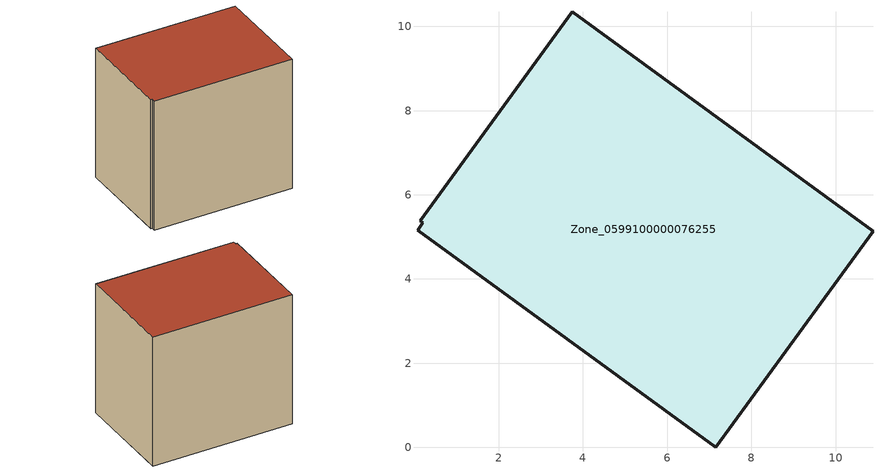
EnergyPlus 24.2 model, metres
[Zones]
Zone_0599100000076255
 floor ground (C_G): 0.07,5.16 0.2,5.34 0.13,5.39 3.75,10.35 10.89,5.13 7.15,0 z0.03
 wall outside (C_F): 7.15,0 10.89,5.13 3.75,10.35 0.13,5.39 0.2,5.34 0.07,5.16 7.15,0 z0.03:8.4
 roof outside (C_R): 0.2,5.34 0.07,5.16 7.15,0 10.89,5.13 3.75,10.35 0.13,5.39 z8.4
[BUILDING]
Pand.0599100000076255: North Axis=0; Terrain=City; Loads Convergence Tolerance Value=0.04; Temperature Convergence Tolerance Value=0.4; Solar Distribution=FullExterior; Maximum Number of Warmup Days=25; Minimum Number of Warmup Days=1
[Site:Location]
Rotterdam.The.Hague.AP_ZH_NLD Design_Conditions: Latitude=51.96; Longitude=4.45; Time Zone=1; Elevation=-4.5
[SITE:GROUNDTEMPERATURE:BUILDINGSURFACE]
18, 18, 18, 18, 18, 18, 18, 18, 18, 18, 18, 18
[MATERIAL] Thermal Absorptance=0.9; Solar Absorptance=0.7; Visible Absorptance=0.7
Name | Roughness | Thickness | Conductivity | Density | Specific Heat
G.TC.1946-1964 | MediumSmooth | 0.15 | 1 | 540 | 1210
F.TC.1946-1964 | Rough | 0.3 | 0.857143 | 1920 | 840
R.TC.1946-1964 | MediumRough | 0.2 | 0.235294 | 1500 | 1000
[CONSTRUCTION]
C_G: G.TC.1946-1964
C_F: F.TC.1946-1964
C_R: R.TC.1946-1964
[ZONE]
Zone_0599100000076255: Type=1; Multiplier=1; Ceiling Height=Autocalculate; Volume=Autocalculate; Floor Area=autocalculate; Part of Total Floor Area=Yes
[ZONEINFILTRATION:DESIGNFLOWRATE]
Infil_Zone_0599100000076255: Zone or ZoneList or Space or SpaceList=Zone_0599100000076255; Schedule=AlwaysOn; Design Flow Rate Calculation Method=Flow/Area; Flow Rate per Floor Area=0.003; Constant Term Coefficient=1; Temperature Term Coefficient=0; Velocity Term Coefficient=0; Velocity Squared Term Coefficient=0
[HVACTEMPLATE:ZONE:IDEALLOADSAIRSYSTEM]
Zone_0599100000076255: Maximum Heating Supply Air Temperature=50; Minimum Cooling Supply Air Temperature=13; Maximum Heating Supply Air Humidity Ratio=0.0156; Minimum Cooling Supply Air Humidity Ratio=0.0077; Heating Limit=NoLimit; Cooling Limit=NoLimit; Dehumidification Control Type=ConstantSensibleHeatRatio; Cooling Sensible Heat Ratio=0.7; Dehumidification Setpoint=60; Humidification Control Type=None; Humidification Setpoint=30; Outdoor Air Method=None; Outdoor Air Flow Rate per Person=0.00944; Outdoor Air Flow Rate per Zone Floor Area=0; Outdoor Air Flow Rate per Zone=0; Demand Controlled Ventilation Type=None; Outdoor Air Economizer Type=NoEconomizer; Heat Recovery Type=None; Sensible Heat Recovery Effectiveness=0.7; Latent Heat Recovery Effectiveness=0.65
[ZONECONTROL:THERMOSTAT]
ThermostatControl_Zone_0599100000076255: Zone or ZoneList=Zone_0599100000076255; Control Type Schedule=DualSetpointControlType; Control 1=Thermostat_Zone_0599100000076255; Temperature Difference Between Cutout And Setpoint=0
[THERMOSTATSETPOINT:DUALSETPOINT]
Thermostat_Zone_0599100000076255: Heating Setpoint Temperature Schedule=HeatingSetpoint_Zone_0599100000076255; Cooling Setpoint Temperature Schedule=CoolingSetpoint_Zone_0599100000076255
[SCHEDULE:COMPACT]
HeatingSetpoint_Zone_0599100000076255: Through: 12/31, For: AllDays, Until: 24:00, 21
CoolingSetpoint_Zone_0599100000076255: Through: 12/31, For: AllDays, Until: 24:00, 24
DualSetpointControlType: Through: 12/31, For: AllDays, Until: 24:00, 4
AlwaysOn: Through: 12/31, For: AllDays, Until: 24:00, 1
